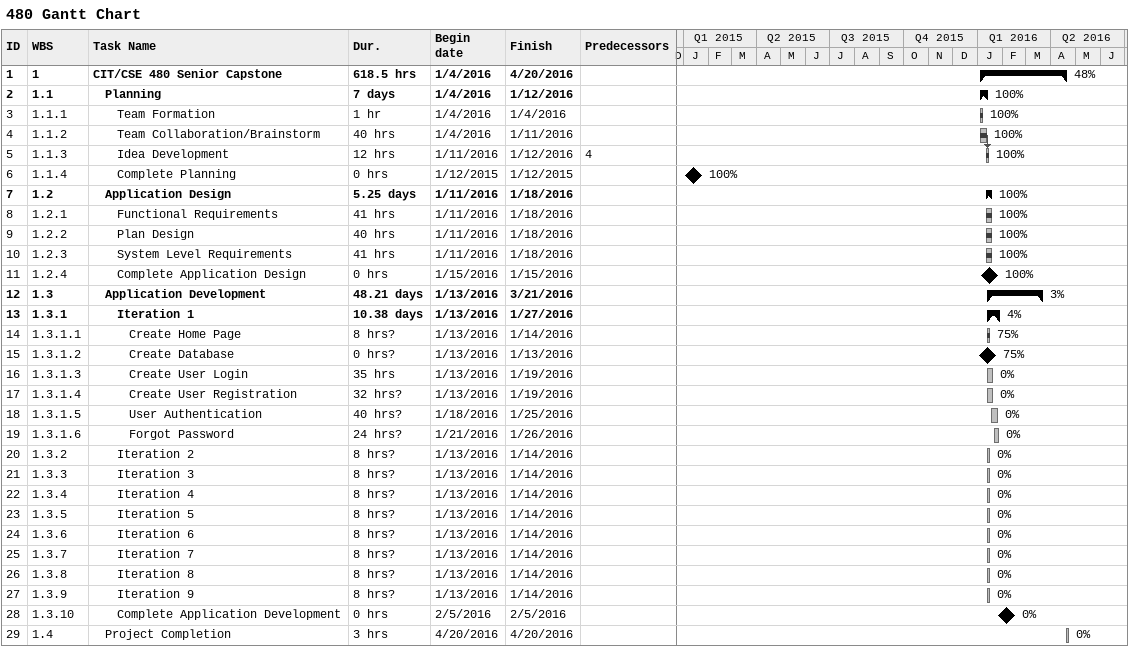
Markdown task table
480 Gantt Chart

| ID | WBS | Task | Duration | Start | Finish | Predecessors | % complete |
|---|---|---|---|---|---|---|---|
| 1 | 1 | **CIT/CSE 480 Senior Capstone** | 618.5h | 2016-01-04 | 2016-04-20 |  | 48 |
| 2 | 1.1 | **Planning** | 7d | 2016-01-04 | 2016-01-12 |  | 100 |
| 3 | 1.1.1 | Team Formation | 1h | 2016-01-04 | 2016-01-04 |  | 100 |
| 4 | 1.1.2 | Team Collaboration/Brainstorm | 40h | 2016-01-04 | 2016-01-11 |  | 100 |
| 5 | 1.1.3 | Idea Development | 12h | 2016-01-11 | 2016-01-12 | 4 | 100 |
| 6 | 1.1.4 | Complete Planning | 0h | 2015-01-12 | 2015-01-12 |  | 100 |
| 7 | 1.2 | **Application Design** | 5.25d | 2016-01-11 | 2016-01-18 |  | 100 |
| 8 | 1.2.1 | Functional Requirements | 41h | 2016-01-11 | 2016-01-18 |  | 100 |
| 9 | 1.2.2 | Plan Design | 40h | 2016-01-11 | 2016-01-18 |  | 100 |
| 10 | 1.2.3 | System Level Requirements | 41h | 2016-01-11 | 2016-01-18 |  | 100 |
| 11 | 1.2.4 | Complete Application Design | 0h | 2016-01-15 | 2016-01-15 |  | 100 |
| 12 | 1.3 | **Application Development** | 48.21d | 2016-01-13 | 2016-03-21 |  | 3 |
| 13 | 1.3.1 | **Iteration 1** | 10.38d | 2016-01-13 | 2016-01-27 |  | 4 |
| 14 | 1.3.1.1 | Create Home Page | 8h? | 2016-01-13 | 2016-01-14 |  | 75 |
| 15 | 1.3.1.2 | Create Database | 0h? | 2016-01-13 | 2016-01-13 |  | 75 |
| 16 | 1.3.1.3 | Create User Login | 35h | 2016-01-13 | 2016-01-19 |  | 0 |
| 17 | 1.3.1.4 | Create User Registration | 32h? | 2016-01-13 | 2016-01-19 |  | 0 |
| 18 | 1.3.1.5 | User Authentication | 40h? | 2016-01-18 | 2016-01-25 |  | 0 |
| 19 | 1.3.1.6 | Forgot Password | 24h? | 2016-01-21 | 2016-01-26 |  | 0 |
| 20 | 1.3.2 | Iteration 2 | 8h? | 2016-01-13 | 2016-01-14 |  | 0 |
| 21 | 1.3.3 | Iteration 3 | 8h? | 2016-01-13 | 2016-01-14 |  | 0 |
| 22 | 1.3.4 | Iteration 4 | 8h? | 2016-01-13 | 2016-01-14 |  | 0 |
| 23 | 1.3.5 | Iteration 5 | 8h? | 2016-01-13 | 2016-01-14 |  | 0 |
| 24 | 1.3.6 | Iteration 6 | 8h? | 2016-01-13 | 2016-01-14 |  | 0 |
| 25 | 1.3.7 | Iteration 7 | 8h? | 2016-01-13 | 2016-01-14 |  | 0 |
| 26 | 1.3.8 | Iteration 8 | 8h? | 2016-01-13 | 2016-01-14 |  | 0 |
| 27 | 1.3.9 | Iteration 9 | 8h? | 2016-01-13 | 2016-01-14 |  | 0 |
| 28 | 1.3.10 | Complete Application Development | 0h | 2016-02-05 | 2016-02-05 |  | 0 |
| 29 | 1.4 | Project Completion | 3h | 2016-04-20 | 2016-04-20 |  | 0 |
